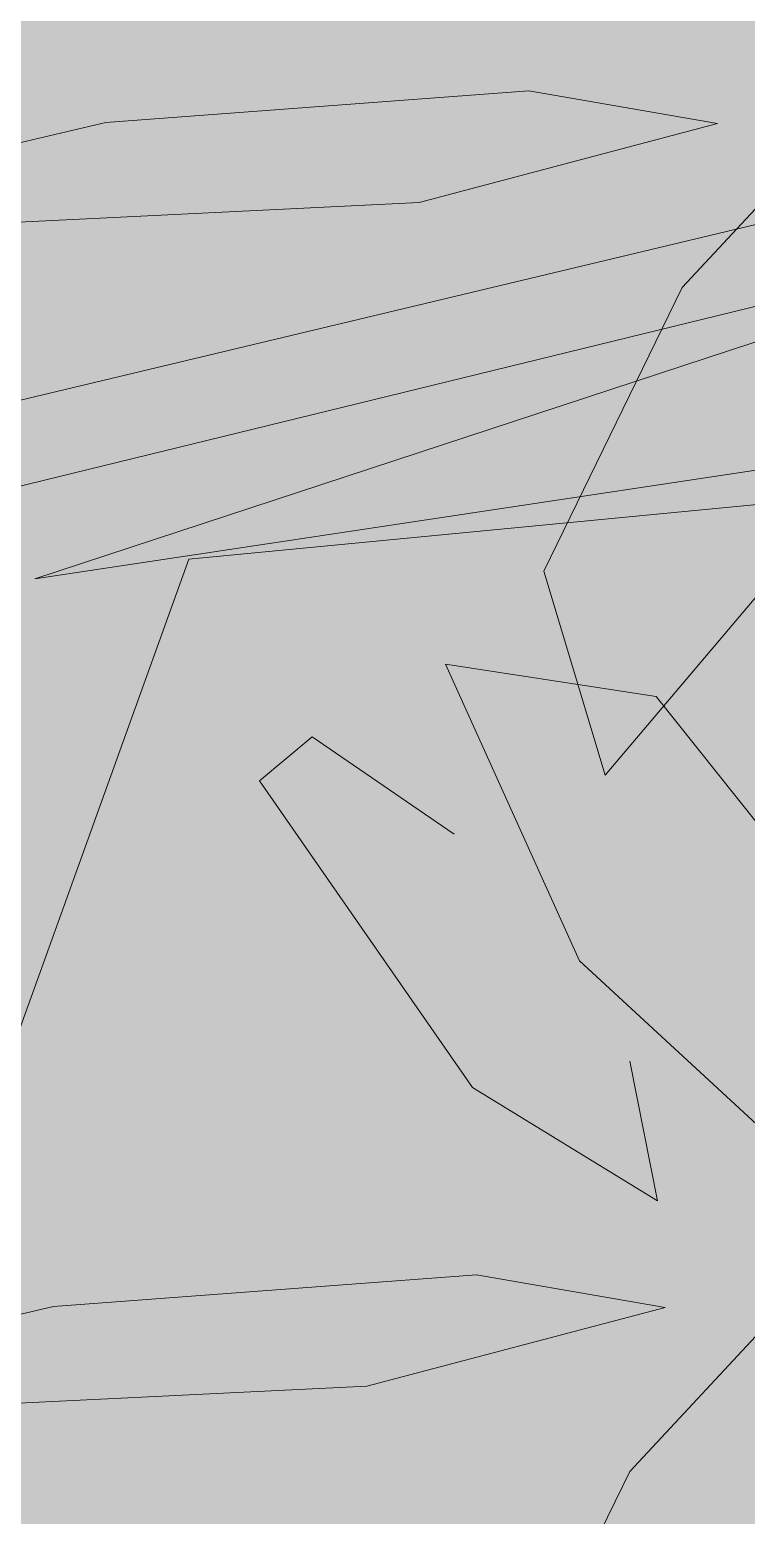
# Model space of a CAD drawing. Header units: metres. Extents: x 349703 to 349913, y 9282546 to 9282694.
# Drawn here: x 349721.2596 to 349721.4101, y 9282566.2902 to 9282566.6022 of the extents above; entities that cross this region are included whole.
import ezdxf

# ---------------------------------------------------------------- set-up
doc = ezdxf.new("R2010")
doc.units = ezdxf.units.M
doc.header["$LTSCALE"] = 0.25
doc.layers.add('AREA-VERDE', color=3, linetype='CONTINUOUS', lineweight=9)
doc.layers.add('ARQ-FONDO', color=253, linetype='CONTINUOUS', lineweight=9)

# ---------------------------------------------------------------- blocks, each defined once
blk = doc.blocks.new('ARR2')
at = {"layer": 'ARQ-FONDO', "lineweight": 5}
for p, q in [((2740.6102, 1214.36464), (2740.73869, 1214.37423)), ((2740.73869, 1214.37423), (2740.79589, 1214.36432)), ((2740.53683, 1214.34739), (2740.6102, 1214.36464)), ((2740.93517, 1214.36421), (2740.29447, 1214.21106)), ((2740.79589, 1214.36432), (2740.70533, 1214.34042)), ((2740.7852, 1214.31454), (2740.83107, 1214.36384)), ((2740.33455, 1214.19325), (2740.93581, 1214.34023)), ((2740.70533, 1214.34042), (2740.53826, 1214.3322)), ((2740.93581, 1214.34023), (2740.5887, 1214.22613)), ((2740.7432, 1214.22841), (2740.7852, 1214.31454)), ((2740.5887, 1214.22613), (2740.92342, 1214.27661)), ((2740.63544, 1214.23213), (2740.91136, 1214.25856)), ((2740.82567, 1214.24195), (2740.76184, 1214.16646)), ((2740.63544, 1214.23213), (2740.37715, 1213.51517)), ((2740.76184, 1214.16646), (2740.7432, 1214.22841)), ((2740.71336, 1214.20021), (2740.7773, 1214.19039)), ((2740.75405, 1214.11012), (2740.71336, 1214.20021)), ((2740.7773, 1214.19039), (2740.83699, 1214.11542)), ((2740.65688, 1214.16475), (2740.67286, 1214.17817)), ((2740.67286, 1214.17817), (2740.71604, 1214.14856)), ((2740.72156, 1214.07167), (2740.65688, 1214.16475)), ((2740.82525, 1214.04431), (2740.75405, 1214.11012)), ((2740.76932, 1214.07967), (2740.77768, 1214.03729)), ((2740.77768, 1214.03729), (2740.72156, 1214.07167)), ((2740.59432, 1214.00522), (2740.72281, 1214.01481)), ((2740.72281, 1214.01481), (2740.78001, 1214.0049)), ((2740.52094, 1213.98797), (2740.59432, 1214.00522)), ((2740.78001, 1214.0049), (2740.68944, 1213.98099)), ((2740.76932, 1213.95512), (2740.81519, 1214.00442)), ((2740.68944, 1213.98099), (2740.52238, 1213.97277)), ((2740.72732, 1213.86899), (2740.76932, 1213.95512))]:
    blk.add_line(p, q, dxfattribs=at)

msp = doc.modelspace()

# ---------------------------------------------------------------- hatches: boundary and pattern name
at = {"layer": 'AREA-VERDE', "lineweight": 0, "true_color": 0xc4e4b2, "transparency": 33554687}
h = msp.add_hatch(color=3, dxfattribs=at)
h.dxf.hatch_style = 1
h.paths.add_polyline_path([(349726.46087, 9282594.78959), (349717.30917, 9282594.78959), (349717.28281, 9282561.44526), (349726.46087, 9282563.05917)])
h.paths.add_polyline_path([(349724.46087, 9282592.78959), (349724.46087, 9282564.73817), (349719.2847, 9282563.82797), (349719.30759, 9282592.78959)], flags=16)
at = {"layer": 'AREA-VERDE', "lineweight": 0, "true_color": 0xc4e4b2, "transparency": 33554610}
h = msp.add_hatch(color=3, dxfattribs=at)
h.dxf.hatch_style = 1
h.paths.add_polyline_path([(349724.46087, 9282592.78959), (349719.30759, 9282592.78959), (349719.2847, 9282563.82797), (349724.46087, 9282564.73817)])

# ---------------------------------------------------------------- block references
at = {"layer": 'ARQ-FONDO', "xscale": 0.6917913537138002, "yscale": 0.6917913537138002, "zscale": 0.6917913537138002}
msp.add_blockref('ARR2', (347825.34514, 9281726.49572), dxfattribs=at)

doc.saveas('drawing.dxf')
